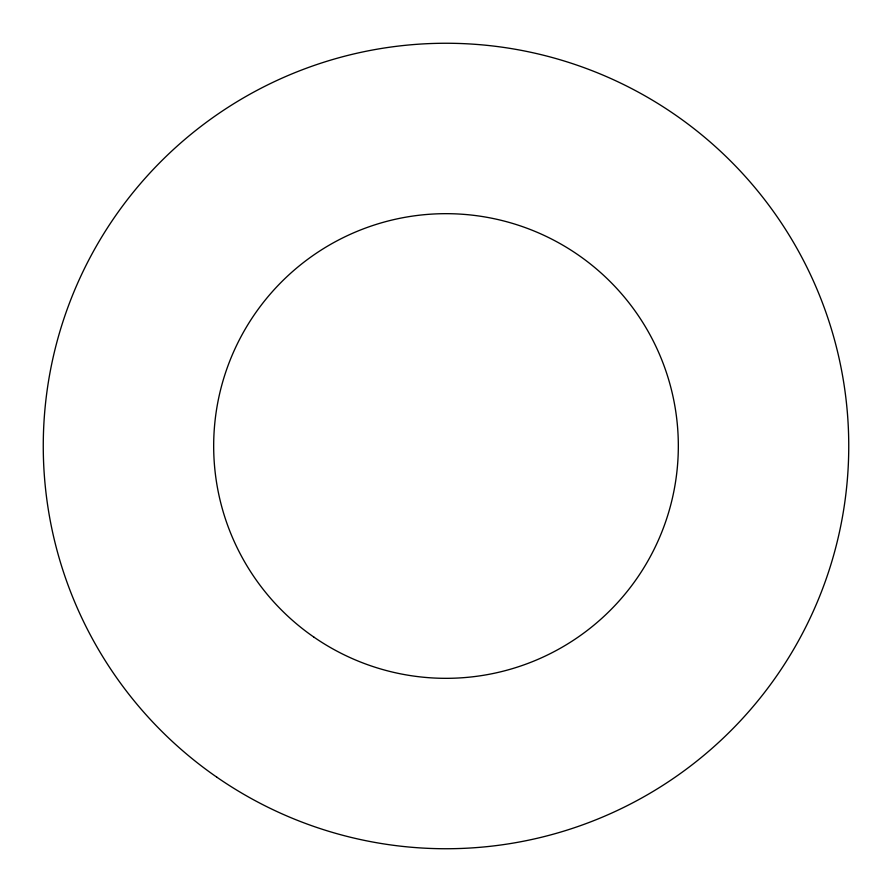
<?xml version="1.0" encoding="UTF-8"?>
<svg xmlns="http://www.w3.org/2000/svg" width="892" height="892" viewBox="0 0 892 892"><rect width="100%" height="100%" fill="white"/><g stroke="black" fill="none" stroke-linecap="round" stroke-linejoin="round"><path stroke-width="1.34" d="M313.783 637.033A232.321 232.321 0 0 0 677.552 464.988A232.321 232.321 0 0 0 346.676 235.979A232.321 232.321 0 0 0 313.783 637.033M216.789 777.155A402.749 402.749 0 0 0 847.4 478.926A402.749 402.749 0 0 0 273.811 81.919A402.749 402.749 0 0 0 216.789 777.155"/></g></svg>
